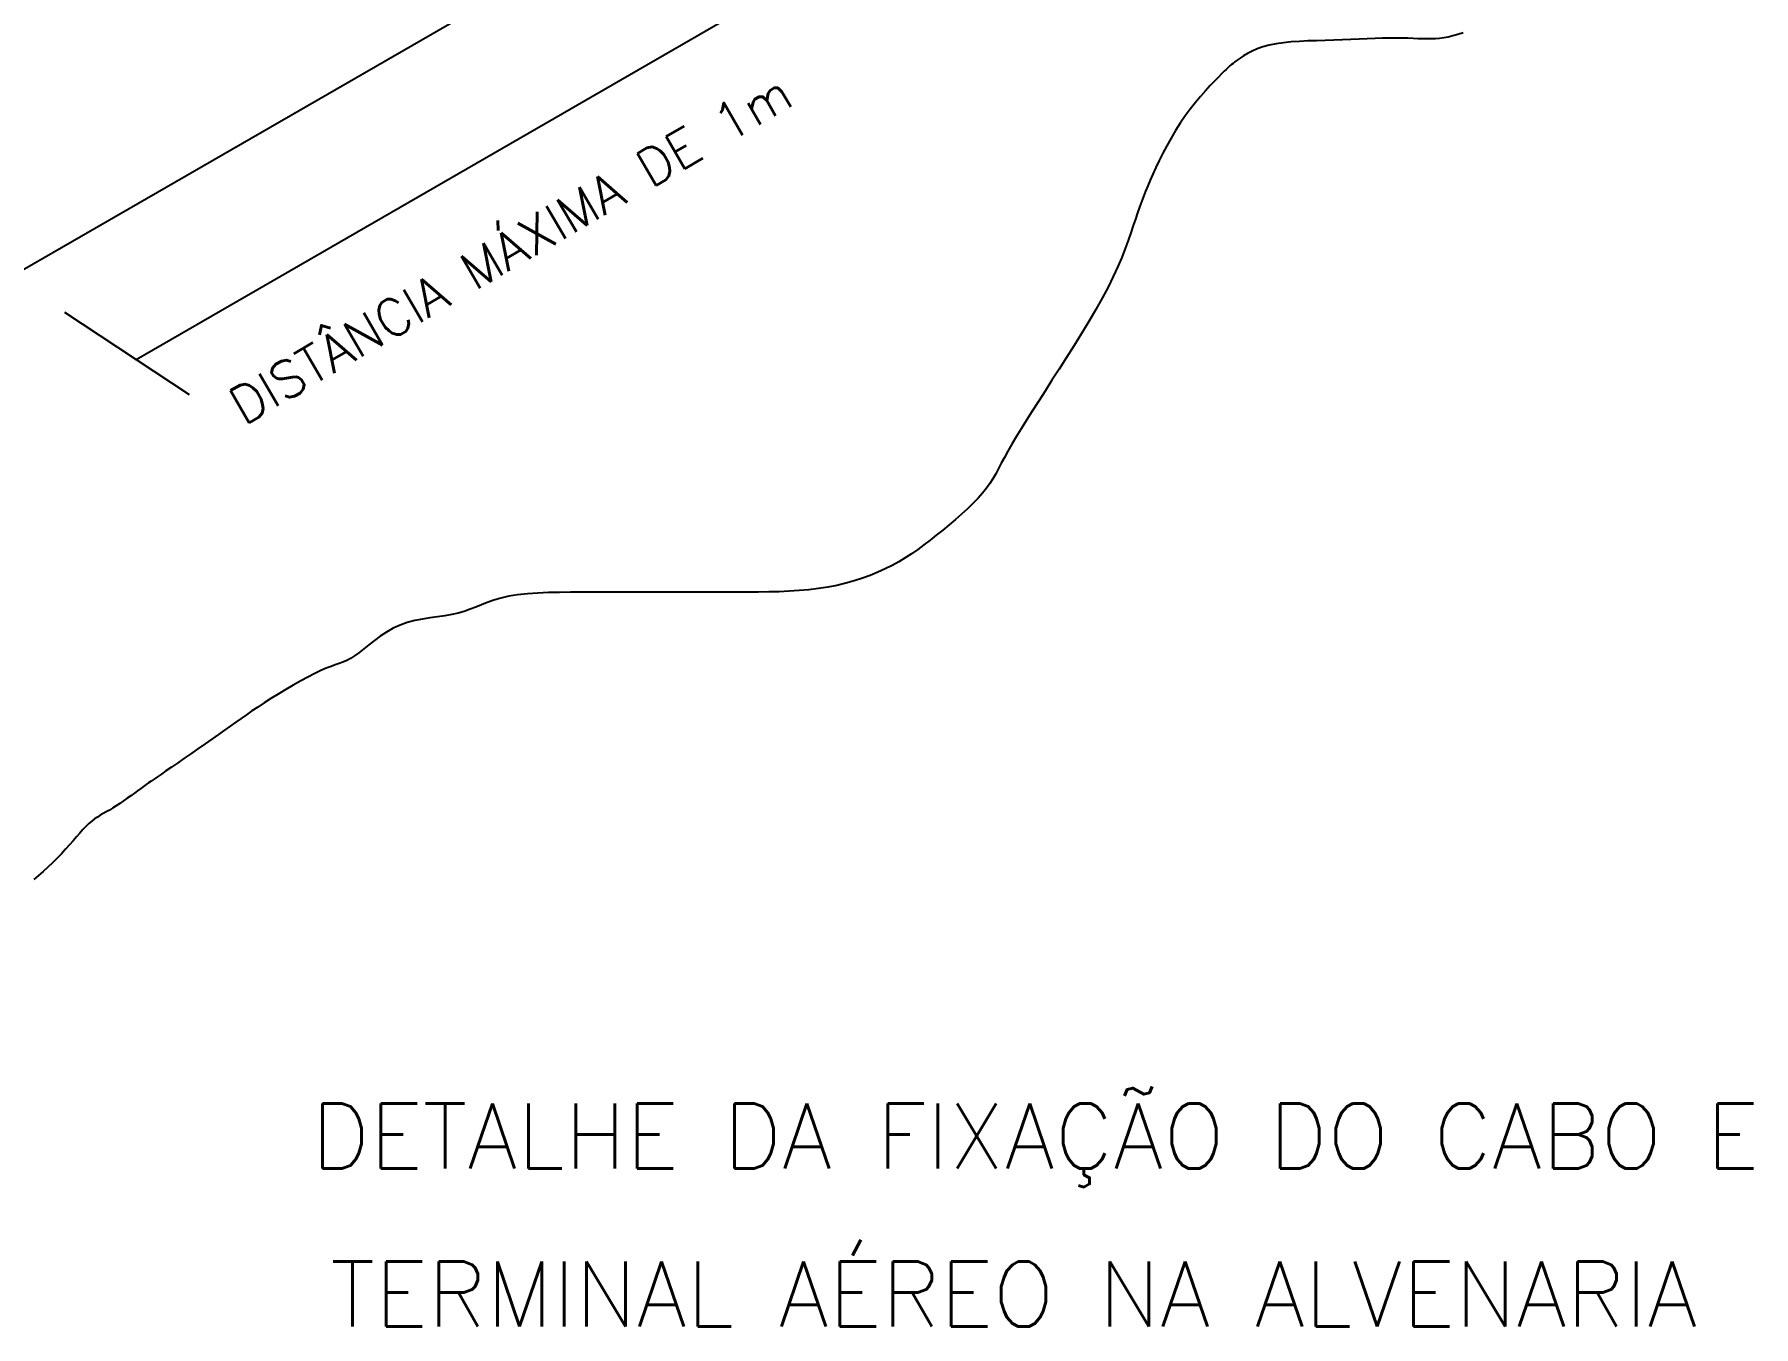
# Model space of a CAD drawing. Header units: millimetres. Extents: x -6438.6 to -6417.3, y -4691 to -4675.7.
# Drawn here: x -6430.24 to -6420.98, y -4691 to -4684.04 of the extents above; entities that cross this region are included whole.
import ezdxf
from ezdxf.enums import TextEntityAlignment as Align

# ---------------------------------------------------------------- set-up
doc = ezdxf.new("R2010")
doc.units = ezdxf.units.MM
doc.header["$LTSCALE"] = 10
doc.layers.add('Termotécnica', color=7, linetype='Continuous')
doc.styles.add('r140', font='romans.shx')
doc.styles.add('r80', font='romans.shx')

msp = doc.modelspace()

# ---------------------------------------------------------------- linework, layer by layer
at = {"layer": 'Termotécnica', "color": 2}
msp.add_line((-6432.5949, -4686.6349), (-6421.3636, -4680.1604), dxfattribs=at)
at = {"layer": 'Termotécnica', "color": 1}
for p, q in [((-6429.6885, -4685.7959), (-6425.9514, -4683.6383)), ((-6430.0751, -4685.5401), (-6429.403, -4685.9849))]:
    msp.add_line(p, q, dxfattribs=at)
at = {"layer": 'Termotécnica', "color": 2}
msp.add_lwpolyline([(-6422.5409, -4684.0363), (-6422.569, -4684.0455), (-6422.5952, -4684.0531), (-6422.6201, -4684.059), (-6422.6438, -4684.0635), (-6422.6669, -4684.0667), (-6422.6896, -4684.0687), (-6422.7124, -4684.0696), (-6422.7354, -4684.0697), (-6422.7592, -4684.0691), (-6422.784, -4684.0682), (-6422.8103, -4684.0671), (-6422.8383, -4684.066), (-6422.8685, -4684.0652), (-6422.9011, -4684.0649), (-6422.9365, -4684.0652), (-6422.9743, -4684.0661), (-6423.0144, -4684.0675), (-6423.0564, -4684.0691), (-6423.1, -4684.071), (-6423.1449, -4684.0729), (-6423.1907, -4684.0747), (-6423.2372, -4684.0762), (-6423.2841, -4684.0775), (-6423.3308, -4684.0788), (-6423.377, -4684.0803), (-6423.4223, -4684.0824), (-6423.4661, -4684.0853), (-6423.5081, -4684.0895), (-6423.5477, -4684.0952), (-6423.5847, -4684.1027), (-6423.6185, -4684.1121), (-6423.6491, -4684.1232), (-6423.6767, -4684.1353), (-6423.7013, -4684.148), (-6423.7228, -4684.1606), (-6423.7413, -4684.1728), (-6423.7569, -4684.1838), (-6423.7697, -4684.1933), (-6423.7798, -4684.2009), (-6423.7878, -4684.207), (-6423.7947, -4684.2126), (-6423.8013, -4684.2183), (-6423.8085, -4684.2249), (-6423.817, -4684.2331), (-6423.8277, -4684.2437), (-6423.8415, -4684.2575), (-6423.8589, -4684.275), (-6423.8796, -4684.2961), (-6423.9029, -4684.3206), (-6423.9283, -4684.3481), (-6423.9551, -4684.3785), (-6423.9827, -4684.4115), (-6424.0105, -4684.4468), (-6424.0378, -4684.4841), (-6424.0642, -4684.5231), (-6424.0894, -4684.5633), (-6424.1134, -4684.6042), (-6424.136, -4684.6451), (-6424.1572, -4684.6854), (-6424.177, -4684.7247), (-6424.1951, -4684.7622), (-6424.2115, -4684.7975), (-6424.2263, -4684.8302), (-6424.2396, -4684.8608), (-6424.2517, -4684.8899), (-6424.263, -4684.9184), (-6424.2738, -4684.9468), (-6424.2843, -4684.976), (-6424.2949, -4685.0065), (-6424.306, -4685.0392), (-6424.3177, -4685.0746), (-6424.3306, -4685.1129), (-6424.3449, -4685.1541), (-6424.3612, -4685.1983), (-6424.3798, -4685.2455), (-6424.401, -4685.2957), (-6424.4254, -4685.3491), (-6424.4532, -4685.4055), (-6424.4848, -4685.4651), (-6424.5196, -4685.527), (-6424.5568, -4685.5907), (-6424.5958, -4685.6553), (-6424.6359, -4685.72), (-6424.6763, -4685.7842), (-6424.7164, -4685.847), (-6424.7554, -4685.9078), (-6424.7927, -4685.9659), (-6424.8281, -4686.021), (-6424.8615, -4686.0733), (-6424.8927, -4686.1226), (-6424.9216, -4686.1689), (-6424.9481, -4686.2121), (-6424.972, -4686.2522), (-6424.9933, -4686.2892), (-6425.0118, -4686.3231), (-6425.0283, -4686.3544), (-6425.0436, -4686.3835), (-6425.0584, -4686.411), (-6425.0736, -4686.4375), (-6425.0899, -4686.4634), (-6425.1082, -4686.4893), (-6425.1292, -4686.5158), (-6425.1536, -4686.5432), (-6425.1809, -4686.5714), (-6425.2107, -4686.6001), (-6425.2425, -4686.6291), (-6425.2757, -4686.6581), (-6425.3098, -4686.6868), (-6425.3442, -4686.715), (-6425.3785, -4686.7424), (-6425.4122, -4686.7688), (-6425.4454, -4686.7941), (-6425.4786, -4686.8183), (-6425.5121, -4686.8415), (-6425.546, -4686.8637), (-6425.5808, -4686.8847), (-6425.6167, -4686.9047), (-6425.6541, -4686.9237), (-6425.6933, -4686.9415), (-6425.7341, -4686.9582), (-6425.7766, -4686.9737), (-6425.8208, -4686.9879), (-6425.8665, -4687.0006), (-6425.9138, -4687.0118), (-6425.9626, -4687.0215), (-6426.0129, -4687.0294), (-6426.0646, -4687.0356), (-6426.1174, -4687.0403), (-6426.1712, -4687.0437), (-6426.2258, -4687.0459), (-6426.2809, -4687.0473), (-6426.3363, -4687.048), (-6426.3918, -4687.0483), (-6426.4472, -4687.0483), (-6426.5022, -4687.0483), (-6426.5567, -4687.0483), (-6426.6105, -4687.0483), (-6426.6634, -4687.0483), (-6426.7152, -4687.0483), (-6426.7658, -4687.0483), (-6426.815, -4687.0483), (-6426.8626, -4687.0483), (-6426.9086, -4687.0483), (-6426.9534, -4687.0483), (-6426.9978, -4687.0483), (-6427.0425, -4687.0483), (-6427.088, -4687.0483), (-6427.135, -4687.0483), (-6427.1843, -4687.0483), (-6427.2365, -4687.0483), (-6427.2919, -4687.0483), (-6427.3497, -4687.0486), (-6427.4087, -4687.0495), (-6427.4678, -4687.0511), (-6427.5258, -4687.0538), (-6427.5817, -4687.0578), (-6427.6341, -4687.0635), (-6427.6821, -4687.0709), (-6427.7248, -4687.0804), (-6427.7628, -4687.0915), (-6427.7973, -4687.1036), (-6427.8294, -4687.1163), (-6427.86, -4687.1289), (-6427.8903, -4687.141), (-6427.9213, -4687.1521), (-6427.954, -4687.1616), (-6427.9893, -4687.1691), (-6428.0269, -4687.1753), (-6428.0661, -4687.1809), (-6428.1065, -4687.1866), (-6428.1474, -4687.1932), (-6428.1882, -4687.2014), (-6428.2284, -4687.212), (-6428.2675, -4687.2258), (-6428.3048, -4687.2431), (-6428.3403, -4687.2634), (-6428.374, -4687.2857), (-6428.4058, -4687.3089), (-6428.4356, -4687.3321), (-6428.4634, -4687.3543), (-6428.4892, -4687.3746), (-6428.5129, -4687.3919), (-6428.5347, -4687.4057), (-6428.5551, -4687.4166), (-6428.5749, -4687.4253), (-6428.5951, -4687.433), (-6428.6163, -4687.4405), (-6428.6393, -4687.4488), (-6428.665, -4687.4587), (-6428.6942, -4687.4713), (-6428.7273, -4687.4871), (-6428.7638, -4687.5058), (-6428.8026, -4687.5269), (-6428.8429, -4687.5496), (-6428.8837, -4687.5734), (-6428.9241, -4687.5976), (-6428.9632, -4687.6217), (-6429.0001, -4687.645), (-6429.034, -4687.667), (-6429.0655, -4687.688), (-6429.0953, -4687.7084), (-6429.1242, -4687.7285), (-6429.1529, -4687.7489), (-6429.1822, -4687.7698), (-6429.2129, -4687.7917), (-6429.2456, -4687.8149), (-6429.2808, -4687.8398), (-6429.318, -4687.8658), (-6429.3561, -4687.8923), (-6429.3942, -4687.9188), (-6429.4315, -4687.9445), (-6429.467, -4687.9689), (-6429.4997, -4687.9914), (-6429.5288, -4688.0113), (-6429.5535, -4688.0282), (-6429.5745, -4688.0425), (-6429.5924, -4688.0548), (-6429.6081, -4688.0656), (-6429.6224, -4688.0755), (-6429.6361, -4688.0851), (-6429.6499, -4688.095), (-6429.6647, -4688.1057), (-6429.6811, -4688.1177), (-6429.699, -4688.1307), (-6429.7178, -4688.1445), (-6429.7374, -4688.1586), (-6429.7574, -4688.1727), (-6429.7773, -4688.1864), (-6429.7969, -4688.1995), (-6429.8158, -4688.2114), (-6429.8337, -4688.2221), (-6429.8507, -4688.2319), (-6429.867, -4688.241), (-6429.8828, -4688.2501), (-6429.8983, -4688.2596), (-6429.9135, -4688.2699), (-6429.9288, -4688.2813), (-6429.9442, -4688.2945), (-6429.96, -4688.3097), (-6429.9762, -4688.3268), (-6429.9931, -4688.3456), (-6430.0108, -4688.3658), (-6430.0293, -4688.3873), (-6430.0488, -4688.4098), (-6430.0695, -4688.433), (-6430.0915, -4688.4569), (-6430.1148, -4688.4811), (-6430.1392, -4688.5053), (-6430.1642, -4688.5293), (-6430.1897, -4688.5527), (-6430.2151, -4688.5752), (-6430.2402, -4688.5966)], dxfattribs=at)

# ---------------------------------------------------------------- texts
at = {"layer": 'Termotécnica', "color": 2, "style": 'r80'}
msp.add_text('DISTÂNCIA MÁXIMA DE 1m', height=0.2, rotation=30.23539, dxfattribs=at).set_placement((-6429.1099, -4686.1535))
at = {"layer": 'Termotécnica', "color": 5, "style": 'r140'}
for s, p in [('DETALHE DA FIXAÇÃO DO CABO E ', (-6424.7253, -4690.2573)), ('TERMINAL AÉREO NA ALVENARIA', (-6424.9607, -4691.1086))]:
    msp.add_text(s, height=0.35, dxfattribs=at).set_placement(p, align=Align.BOTTOM_CENTER)

doc.saveas('drawing.dxf')
